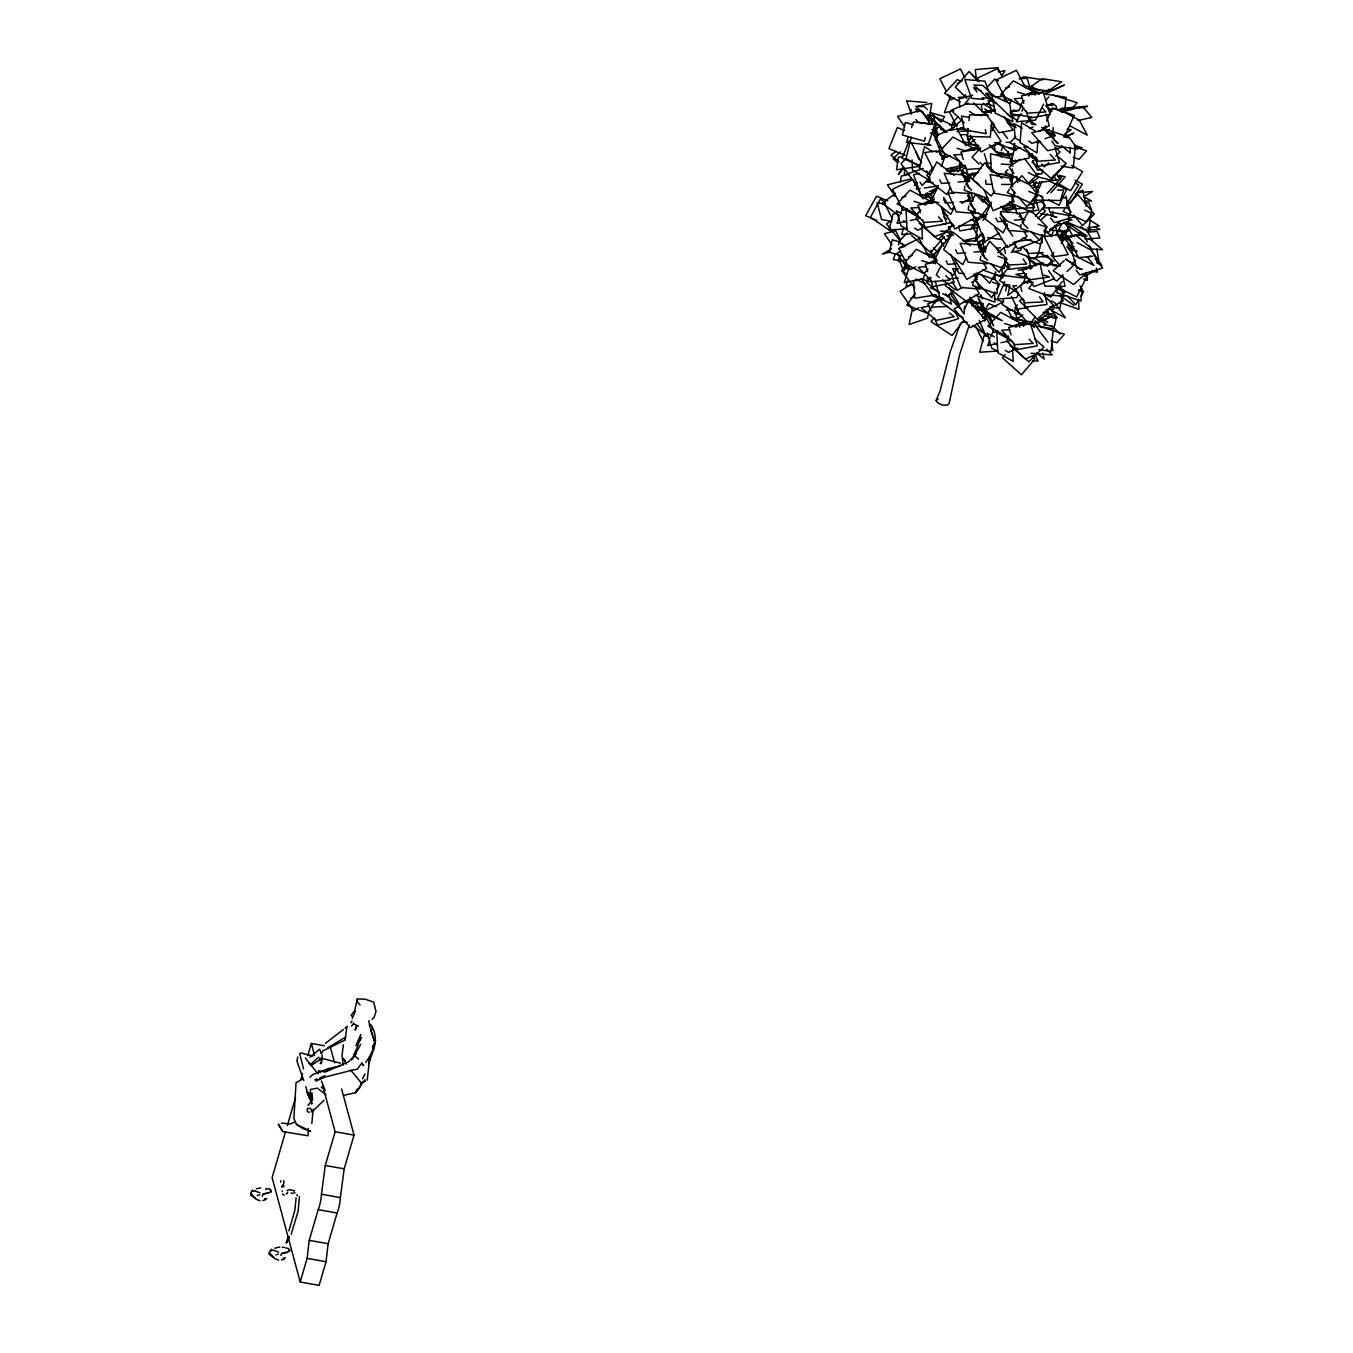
<?xml version="1.0" encoding="UTF-8"?>
<svg xmlns="http://www.w3.org/2000/svg" width="1353" height="1353" viewBox="0 0 1353 1353"><rect width="100%" height="100%" fill="white"/><g stroke="black" fill="none" stroke-linecap="round" stroke-linejoin="round"><path stroke-width="1.5" d="M308.281 1128.317L308.027 1135.759L282.692 1131.565L278.363 1124.225L281.898 1129.992M310.327 1093.562L310.412 1089.469L317.701 1088.116M270.972 1191.232L270.989 1190.302M289.593 1250.561L289.627 1249.631M904.582 169.091L904.379 174.892L923.406 168.381M1034.774 95.014L1034.944 90.837M250.593 1193.82L256.495 1199.451L260.08 1200.804M270.854 1255.195C274.084 1257.326 267.15 1253.182 270.312 1254.248L268.909 1253.402L275.133 1258.764L278.718 1260.133M319.596 1060.498L319.714 1058.486M951.92 289.999L951.548 295.749L964.148 314.031L964.638 306.37M1037.869 140.949L1037.007 152.906L1020.128 142.64L1021.566 122.717L1035.062 130.937M372.092 1019.283L374.121 1017.27L376.016 1011.486L373.732 1002.167L365.056 999.157L357.31 998.988L357.107 1001.558L360.067 1005.042M343.391 1044.82L342.089 1055.052L343.019 1065.234M1020.974 224.463L1020.636 228.386L1044.685 236.589L1045.548 226.763L1038.14 224.243M367.238 1080.151L369.707 1057.826M968.291 128.569L967.53 136.433L990.261 137.059L991.766 121.33M969.052 120.705L969.611 114.819L988.197 115.326M311.816 1123.447L313.203 1109.189M1075.55 145.38L1073.267 168.009L1061.107 166.098M980.57 251.675L981.196 245.502M1052.938 211.44L1052.516 215.55L1040.356 213.622M1064.608 111.741L1066.063 97.348L1043.789 93.814M969.763 178.85L970.202 174.791M341.616 1088.962L354.046 1135.116L344.186 1168.84L340.364 1197.591A13.259 3.01 -80 0 1 337.117 1212.998L328.136 1243.695L326.039 1261.723L319.122 1285.35L300.214 1282.001L307.114 1258.375L309.228 1240.346L318.209 1209.65A13.259 3.01 -80 0 0 321.456 1194.242L325.261 1165.491L335.121 1131.768L322.707 1085.613M964.757 186.308L964.3 190.215L988.316 198.553M968.714 205.994L968.241 209.884L984.883 215.668M973.281 281.61L972.807 285.5L996.84 293.855L998.007 284.113L992.459 282.185M980.671 256.36L980.198 260.25L1004.23 268.587L1005.397 258.863L998.007 256.292M995.673 271.733L994.743 279.513L976.257 273.103M1057.285 288.798L1056.828 292.688L1080.844 301.042L1082.011 291.301L1078.324 290.016M357.344 1045.192L361.488 1037.514L355.873 1045.598L360.794 1034.504L356.989 1048.034L353.59 1055.222M345.184 1039.544L346.672 1028.077M371.601 1026.234C379.415 1038.614 373.191 1051.738 365.75 1062.409M1012.704 195.508L1011.587 203.373L1032.779 212.658L1035.028 196.929M1091.431 211.829L1088.641 231.481L1067.449 222.213M321.574 1057.877L321.337 1063.492L320.086 1063.39M916.488 187.154L917.131 183.01M959.565 170.495L960.799 162.36M965.044 180L965.67 175.941M975.462 240.53L977.627 226.306M979.031 248.089L979.927 242.204M910.468 113.567L911.11 109.576M900.337 182.063L901.301 176.076L909.419 174.368M928.53 123.275L931.727 103.318L917.52 106.312M297.677 1057.014L296.983 1061.276L303.833 1080.607M369.589 1058.232L368.659 1063.695L374.206 1047.966L375.644 1039.983M287.648 1240.177L286.498 1242.578L286.836 1240.041M1062.122 296.273L1059.839 308.535L1049.945 306.573M318.462 1072.422L318.733 1071.018L323.925 1071.677M1062.697 237.079L1063.847 231.329L1059.94 231.042M907.322 280.883L906.087 286.616L913.461 284.079M912.768 307.317L909.081 324.517L927.515 318.175L928.733 312.442M1012.636 157.134L1011.029 164.677L1001.237 164.051M1009.964 285.195L1007.748 295.478L1023.714 283.2L1025.05 277.044M321.337 1063.492L322.2 1055.069M320.187 1050.418L321.202 1053.784M265.763 1189.659L266.051 1188.424M893.978 196.337L894.807 192.752M925.266 137.583L924.42 141.152L902.417 134.996L905.36 122.48L913.36 124.73M911.296 137.143L906.121 158.453L919.668 166.69M1003.672 298.709L1002.269 304.526L1017.507 313.778L1018.454 309.905M1005.55 290.963L1006.97 285.145M1042.994 234.661L1038.766 252.081L1054.004 261.349M1031.73 94.49L1031.578 85.865L1031.984 94.456L1033.844 87.082M903.297 228.437L901.774 234.509L911.888 233.866M1011.165 181.877L1012.737 176.161M1034.47 187.002L1036.043 181.285M285.584 1131.582L272.122 1177.651L300.214 1282.001M287.343 1125.578L295.546 1097.537M300.806 1079.525L302.565 1073.504M307.841 1055.492L311.359 1043.467L324.602 1045.818M288.781 1239.044L289.424 1236.845M357.31 998.988L354.74 1010.437L351.019 1015.46L352.592 1016.61M1036.787 194.9L1035.13 200.109L1060.38 200.498L1063.695 190.08L1057.386 189.978M909.588 265.932L904.244 282.709L923.422 278.498L924.606 274.777M288.899 1230.892L294.886 1210.242L296.121 1197.726M969.289 325.058L959.683 354.368L949.045 403.735L946.982 405.291L942.348 404.987L937.849 402.991L936.107 400.471L939.98 391.389L950.161 351.966L960.495 323.215M1042.842 170.275L1041.624 173.996L1035.755 173.894M1039.578 181.708L1037.717 187.306L1033.81 187.238M356.583 1025.794L355.146 1030.039L356.651 1026.606M908.387 136.788L906.493 142.353L928.073 144.906L935.024 124.561L913.427 121.99L911.533 127.537M895.229 254.127L893.335 259.675L903.161 260.841M898.392 244.876L900.286 239.329M251.489 1191.621L252.504 1189.98M270.11 1250.95L271.276 1249.259M361.471 1082.468L359.543 1087.998L355.467 1092.717L344.508 1095.169M992.442 130.7L994.54 124.882M1014.936 143.469L1012.839 149.287L994.472 142.454M1046.884 94.676L1048.863 89.18M941.316 166.605L945.358 155.544M960.19 162.563L958.854 166.233L945.646 169.074M1015.325 147.46L1009.964 162.191L1028.838 158.149L1030.174 154.462M899.018 217.816L897.005 223.33L906.442 221.317M900.354 214.129L903.043 206.772M950.432 96.198L944.394 112.756L953.831 110.726M900.472 255.971L898.46 261.501L906.02 259.877M917.909 213.774L915.896 219.287L910.231 220.505M1001.22 150.657L1003.233 145.143M1021.38 104.502L1019.35 110.033L1009.913 112.045M1009.456 201.935L1008.103 205.605L1002.438 206.823M1021.955 246.686L1020.602 250.356L1011.165 252.385M989.753 340.026L987.741 345.556L997.178 343.527M991.089 336.356L993.779 328.999M1008.628 336.001L1006.615 341.514L1000.949 342.715M375.035 1041.573L372.616 1047.932L375.204 1043.281L370.536 1029.176L375.204 1043.281L372.346 1046.359M291.149 1234.308L298.184 1210.935L299.385 1196.61M909.03 140.932L902.096 158.2L920.243 165.658M1051.264 236.623L1053.564 230.856L1049.945 229.367M1009.981 103.403L1011.486 99.75M287.107 1240.955L286.362 1242.764L287.529 1241.039M1004.755 281.745L997.499 298.962L1016.813 297.592L1018.437 293.77M352.237 1018.437L355.365 1011.181M1046.613 120.975L1052.499 107.969L1074.197 115.309L1064.963 135.757L1043.264 128.417M357.141 1089.182L355.467 1092.717L364.938 1079.677M1042.064 181.708L1036.212 193.851L1043.248 197.352M991.072 203.813L984.02 218.053L1003.148 232.834L1007.562 223.922M1055.83 235.557L1061.428 224.48L1057.911 222.704M935.092 140.272L937.9 134.759M1020.027 114.684L1016.424 121.787L1035.468 120.129L1043.603 104.181M1021.836 111.149L1023.629 107.597M938.035 186.934L931.676 199.331L950.821 214.248L954.44 207.161M950.499 187.475L946.863 194.578L927.735 179.661L936.8 161.937L954.339 175.602M943.21 242.897L934.145 260.622L953.273 275.538L956.909 268.452M940.792 266.101L936.242 274.947L939.439 277.433M966.397 257.527L962.778 264.613L943.633 249.696L952.698 231.989L970.253 245.654M287.546 1238.824L288.646 1236.71M942.669 298.218L940.792 301.82L960.529 316.382M964.266 309.194L968.951 300.214M362.452 1078.815L364.904 1074.164M280.731 1180.679L280.68 1182.234M984.629 321.101L986.608 317.448M270.803 1191.841L267.962 1193.025M355.974 1052.837L360.659 1044.33M289.424 1251.17L286.599 1252.337M981.838 316.027L988.806 303.596L996.332 306.759M902.163 167.907L898.477 174.469L903.533 168.195M1001.829 75.988L1004.924 70.576L999.004 72.081M974.549 149.811L977.559 144.602M1028.838 210.916L1022.141 222.518L1027.925 228.437M1042.368 235.321L1039.51 240.276L1030.817 231.397M1044.279 232.006L1047.154 227.033L1031.24 210.747M972.841 172.863L965.89 184.363L971.674 190.333M975.801 194.172L969.847 204.032L975.614 210.003M986.202 197.318L983.225 202.257L974.566 193.31M977.39 274.727L974.414 279.665L991.749 297.542L994.726 292.62M994.607 274.997L989.635 283.217L980.976 274.27M996.704 289.322L999.681 284.401L993.914 278.43M1071.847 249.662L1073.842 246.381M1084.227 275.775L1086.205 272.494M1078.73 299.808L1075.753 304.729L1067.094 295.8M1080.709 296.527L1083.685 291.588L1080.81 288.612M939.202 125.474L935.938 130.818L931.997 129.736M941.367 121.922L944.631 116.595L930.83 112.823M1066.756 203.982L1078.662 184.938L1075.043 182.875M350.833 1022.8L352 1020.923M250.694 1193.447L251.218 1192.213M269.315 1252.777L269.839 1251.542M1009.423 189.234L1007.258 192.6L1030.546 202.933L1036.009 194.511L1028.838 191.331M1065.285 208.074L1063.103 211.44L1086.408 221.774L1091.854 213.351L1084.683 210.172M262.144 1196.17L263.463 1194.175L268.74 1193.126M280.781 1255.499L282.084 1253.504L287.36 1252.455M283.2 1259.389L284.265 1258.628L283.149 1257.918M906.29 263.953L903.905 267.353L907.66 268.807M915.237 293.347L906.882 305.237L927.532 313.253L931.118 308.163M934.686 303.072L938.272 297.964L930.763 295.055M977.847 311.478L983.343 303.664L971.116 301.381M351.763 1059.923L356.143 1053.75L354.114 1055.441L358.63 1059.128M355.23 1054.613L348.634 1061.817L324.821 1072.236M991.478 202.172L982.887 213.892L986.151 216.463M1015.815 246.026L1012.416 250.66L1034.538 259.116L1039.07 252.926M1033.286 282.303L1028.754 288.493L1050.892 296.95L1062.206 281.475M351.611 1026.031L353.843 1022.986M361.792 1063.204L357.243 1069.158L354.943 1069.783M907.981 265.391L903.043 271.987L906.747 273.982M926.517 282.354L930.204 277.416M265.103 1199.401L264.528 1198.589L265.425 1199.587L262.786 1200.618M968.071 141.997L971.775 137.127M994.81 191.145L991.106 196.033L972.266 179.239L984.595 162.952L1001.88 178.342M930.357 124.358L932.843 121.11M969.813 97.534L964.841 103.995L987.267 104.587L990.988 99.75M933.113 167.231L926.737 175.518L929.985 178.106M938.339 185.243L930.678 195.204L933.942 197.792M942.077 244.876L933.147 256.495L936.394 259.083M942.635 245.569L951.565 233.968M933.671 318.31L931.084 321.625L952.072 335.493L963.691 320.56M914.34 185.344L916.81 182.283M929.596 202.815L932.065 199.754M947.472 282.946L945.273 285.669L965.771 300.941M307.977 1105.418L312.594 1099.701L311.951 1092.835M941.705 159.316L945.375 154.783M1053.801 252.47L1051.349 255.48L1060.498 266.135M1061.141 243.388L1064.811 238.855L1076.565 252.537M1017.304 304.899L1014.851 307.926L1029.21 324.652L1035.333 317.092M1071.847 264.647L1075.517 260.114M265.425 1199.587L266.761 1198.487M284.062 1258.899L285.398 1257.816M283.589 1180.594L284.045 1182.708L282.067 1187.139L284.012 1186.496L283.234 1184.754M1046.123 100.088L1048.829 96.909M944.276 236.623L930.678 252.622L911.719 235.557M1005.161 354.571L1002.455 357.767L1021.414 374.832L1034.994 358.849L1032.085 356.228M928.057 268.926L924.031 273.627L904.311 263.361L916.421 249.256L936.124 259.522L933.435 262.651M1070.933 109.864L1077.089 102.727L1053.327 95.116M1070.561 225.731L1065.048 232.124L1059.517 229.739M1009.659 266.575L1001.964 275.268L1022.817 277.94L1026.656 273.594M1030.512 269.23L1033.066 266.338L1028.906 265.797M1035.823 176.364L1038.428 173.455M1065.386 164.17L1051.044 180.186L1037.717 176.837M1047.154 193.496L1061.496 177.48L1057.691 176.533M1050.841 192.819L1065.183 176.803L1059.467 175.366M1035.451 216.159L1045.294 205.521L1041.066 201.191M969.441 150.623L972.283 147.562L952.901 137.059L940.047 150.859L959.446 161.362M1015.731 136.636L1010.031 142.775L1029.43 153.278M957.975 116.865L952.258 122.988L957.552 125.863M987.724 86.626L994.844 78.964L998.379 80.876M991.005 126.083L993.846 123.022M920.767 209.833L916.488 214.417L897.107 203.897L909.943 190.13L929.325 200.65L925.046 205.233M1024.238 100.562L1019.959 105.145L1000.577 94.642L1013.414 80.859L1032.796 91.378L1028.517 95.962M907.119 232.885L898.561 242.069L905.614 245.891M1015.782 327.46L1020.061 322.86L1000.679 312.357L987.825 326.124L1007.224 336.643M929.342 177.835L922.272 185.31L919.922 182.249M347.061 1026.2L345.167 1028.212L347.264 1026.927M980.671 148.086L972.046 157.185L979.031 164.102M905.225 159.231L901.047 163.578L914.949 183.281M930.813 277.737L926.45 282.27L939.388 293.026M947.303 296.882L951.666 292.349M1004.873 274.777L999.36 280.409L1017.862 292.992M1027.485 283.132L1030.242 280.308M309.905 1057.183L319.782 1049.133M1014.175 109.796L1010.234 113.737L1031.95 117.119M965.146 167.163L962.135 170.14L979.572 185.124M1043.146 128.823L1046.157 125.846M1035.113 159.079L1032.119 162.056L1051.129 178.393L1066.164 163.544L1056.659 155.375M974.549 241.392L982.058 233.968M1011.384 209.529L1014.378 206.569M1037.903 218.476L1045.429 211.068L1042.25 208.345M1047.391 266.186L1051.907 261.738M324.027 1100.192L311.833 1112.048L310.75 1108.462L307.334 1108.361L307.317 1111.726L309.431 1112.149M1066.113 206.062L1077.901 194.561L1094.323 214.062L1082.552 225.562L1073.707 215.059M1048.693 162.783L1044.465 166.825L1041.709 164.034M1055.763 156.035L1059.991 151.993L1055.847 147.798M900.421 151.824L893.115 158.69L897.648 162.631M1041.59 219.372L1047.459 213.926M1046.934 265.864L1051.349 261.789M1062.595 275.572L1056.71 281.001L1053.243 278.853M1067.01 271.496L1074.367 264.698L1065.657 259.302M319.68 1059.906L310.75 1065.674L310.378 1064.49L318.834 1057.183M1060.82 220.877L1048.186 232.412L1044.77 230.095M1064.371 260.436L1053.141 270.685L1073.622 284.536L1086.256 273.002M321.591 1053.091L322.555 1052.228M953.73 290.946L947.946 296.222L942.652 293.686M961.746 120.011L950.077 130.463L963.421 127.791M1007.917 169.751L1005.161 172.203L1027.417 183.737L1035.705 176.397L1028.297 172.541M1022.564 298.337L1019.621 300.924L1037.227 319.19L1053.361 304.966L1043.89 295.14M309.854 1077.157L312.983 1074.468L319.663 1072.066M287.039 1190.505L289.88 1189.608L294.548 1190.843M930.34 179.442L927.076 182.046L932.944 182.621M934.28 199.111L931.016 201.732L938.864 202.476M933.485 263.006L936.75 260.402M325.363 1043.4L343.391 1029.481M931.321 256.038L939.185 249.95M997.787 252.74L1007.376 245.367M1059.264 237.705L1069.885 229.57M982.244 214.755L977.526 218.323L970.236 229.689L978.118 223.735M982.853 220.167L985.999 217.782M936.107 400.471L938.17 398.915M896.041 151.299L890.967 155.054L898.984 161.633M895.128 193.665L882.088 203.221L899.694 215.99M982.599 318.276L985.863 315.875M1058.097 236.86L1064.016 232.53L1050.334 229.35M973.179 175.552L978.151 171.932M1020.145 159.248L1009.101 167.214L1013.82 173.488M1029.193 184.228L1038.647 177.412L1024.475 158.555M968.342 144.213L975.006 139.511M1066.063 133.304L1071.052 129.77L1067.179 129.161M1020.263 79.134L1023.595 76.783L1043.011 79.844M925.367 197.335L928.699 194.984M1022.75 314.86L1016.086 319.545L1035.519 322.606L1048.829 313.236L1043.011 312.323M908.337 265.949L901.504 270.532L914.729 288.037M345.742 1037.041L327.629 1047.865M900.54 251.201L897.056 253.434L906.138 266.473M910.501 284.62L900.049 291.335L913.647 310.902L918.873 307.537M1045.784 131.512L1049.268 129.364M987.301 214.163L976.646 220.691L984.747 241.781L998.954 233.088M891.542 248.698L882.511 254.076L890.257 251.946M891.526 220.86L886.486 223.786L900.049 240.851M1009.727 180.034L1013.228 178.021M1083.804 196.54L1092.547 191.517L1078.138 192.684M283.251 1259.542L281.407 1259.931M957.095 83.734L962.135 80.842M977.526 242.762L984.392 238.855M979.961 245.045L985.102 242.119M980.756 250.102L985.897 247.176M345.472 1039.78L322.318 1051.196M1025.811 123.157L1031.189 120.163M1038.478 131.765L1049.235 125.761L1046.072 114.109M954.525 207.297L950.922 209.309L943.616 197.403M961.746 203.288L970.777 198.282L967.649 193.191M962.744 287.259L957.332 290.269L952.123 281.762M971.775 282.253L977.187 279.242L974.059 274.152M1047.053 309.786L1063.306 300.772L1060.177 295.664M1017.71 116.189L1021.244 114.244M959.632 305.964L954.051 308.958L970.405 327.663L985.255 319.68L970.287 302.548M1084.768 276.283L1093.985 271.378M307.858 1092.159L311.9 1103.591M324.94 1075.635L319.646 1078.104M1041.438 93.019L1047.002 90.144M915.744 266.879L910.18 269.636L898.696 248.648L919.059 238.534L929.596 257.78M925.063 226.644L917.791 230.23L914.611 228.099M1017.625 347.975L1008.526 352.44L1005.347 350.309M1075.77 193.597L1082.772 190.181L1086.273 206.316M1052.16 313.71L1049.049 315.215L1048.017 311.19M954.102 127.351L935.397 136.281L946.322 157.354L950.06 155.561M1020.027 147.477L1016.289 149.253L1013.566 143.993M929.156 191.771L934.771 189.099M954.474 98.059L950.736 99.834L948.013 94.558M1010.556 99.361L1006.818 101.137L995.909 80.064L1016.492 70.271L1025.574 87.844M907.085 208.633L903.347 210.408L892.439 189.335L913.021 179.543L923.017 198.874M985.052 310.666L1003.757 301.77M997.821 330.859L994.066 332.635L983.174 311.545M910.569 298.269L914.307 296.527M940.876 297.643L931.557 302.023L923.93 300.654M1045.751 93.12L1064.321 85.07L1045.192 93.831M990.447 147.359L1000.002 142.961M1066.147 136.619L1073.808 133.101L1066.604 136.027M1032.457 325.329L1051.585 316.568L1042.571 320.221M325.684 1076.937L354.334 1069.614M1050.892 228.775L1069.902 220.37L1068.261 216.598M294.21 1122.28L290.489 1123.92L281.542 1123.125M968.207 103.132L951.074 110.286L964.148 122.802M981.28 115.648L985.085 114.058L973.467 102.929M314.843 1079.931L317.211 1078.95M920.277 218.036L916.657 219.541L934.568 236.775L945.426 232.276M1011.012 340.263L1007.393 341.751L1025.303 358.985L1036.161 354.503M936.191 152.263L940.047 150.707L932.944 132.306M303.241 1078.629L296.053 1082.721L293.889 1118.424L296.476 1124.377L303.072 1128.69L310.632 1131.294L296.476 1124.377M316.653 1073.25L328.153 1068.65L340.263 1065.978M361.234 1082.874L365.598 1081.132M1038.005 240.817L1017.71 248.783L1013.008 242.339M1008.712 284.62L1004.839 286.092L1003.317 282.32M315.875 1081.081L324.686 1077.259M259.776 1194.784L257.222 1195.528M278.397 1254.113L275.843 1254.857M252.808 1191.452L253.772 1191.114M271.446 1250.781L272.393 1250.426M1029.43 128.332L1033.134 127.013M1039.375 140.746L1031.95 143.384L1028.906 140.932M1044.939 138.75L1052.363 136.095L1041.742 127.486M908.506 256.749L912.328 255.396M936.783 260.148L929.139 262.854L921.647 260.639M324.889 1071.17L330.183 1069.327M931.676 191.737L935.481 190.418M1060.684 240.225L1075.99 235.134L1060.515 239.532M1024.17 282.219L1029.464 280.443M942.923 298.979L927.752 303.799L931.05 310.97M260.808 1187.934L259.032 1188.154M1005.364 88.233L1009.372 86.981M901.893 197.504L905.901 196.253M932.014 200.667L922.019 203.796L913.968 201.276M1060.143 239.87L1075.973 235.118M1075.381 216.497L1054.427 222.687L1050.588 218.002M1086.763 257.256L1090.569 256.123M980.333 248.242L985.796 246.703M972.621 95.2L959.04 98.955L959.801 107.327M900.252 247.379L904.125 246.314M267.048 1192.991L264.393 1193.549M285.669 1252.32L283.031 1252.861M1046.14 105.771L1053.226 103.877L1055.983 105.855L1056.744 108.815M1011.858 161.244L1015.562 160.246M911.026 178.917L887.382 184.854L894.993 195.948M894.215 231.211L884.355 233.68L891.965 244.792M256.241 1188.847L258.186 1188.374M274.879 1248.176L276.824 1247.686M919.245 173.37L913.461 174.774L921.393 195.745L932.944 192.938M1061.056 147.612L1047.696 150.741L1031.713 132.729L1045.074 129.6L1057.065 143.114M1030.614 185.953L1034.47 185.057L1038.664 192.177M1002.742 208.954L1014.446 206.231M1028.466 204.675L1043.907 201.073L1040.761 195.728M1032.001 267.454L1018.183 270.296M1061.327 111.792L1082.958 106.836L1091.736 117.407L1077.969 120.569M1045.818 105.534L1053.209 103.86L1046.072 105.348M946.931 170.799L962.609 167.248L960.715 163.865M954.322 225.579L948.436 226.898L953.172 235.388M946.796 236.065L952.664 234.729M962.846 240.834L978.523 237.299L973.788 228.826M277.653 1247.483L279.936 1247.06M983.8 111.758L995.131 109.339M967.277 139.19L971.048 138.378M941.299 224.649L950.736 222.636M1051.044 109.373L1054.917 108.578L1062.105 111.91M1006.92 204.269L1010.759 203.491M936.851 261.873L925.198 264.224L927.735 271.716M929.021 306.015L921.105 307.605L936.276 320.323L954.085 316.754L949.518 312.932M1087.711 228.031L1099.211 225.9L1089.064 219.626M980.587 148.407L960.934 152.026L963.268 159.536M1036.804 142.843L1040.745 142.116M977.779 172.727L967.953 174.537L965.027 165.151M979.487 227.304L959.835 230.923L958.651 227.186M995.334 110.828L985.238 112.671L998.886 132.763L1013.042 130.176L1003.926 116.781M1011.858 116.07L1021.684 114.278M931.135 133.304L937.189 132.188M935.667 201.851L917.977 205.081L920.311 212.59M1047.391 255.429L1029.701 258.66L1026.775 249.29M1041.895 169.599L1037.836 170.241L1032.559 161.007M919.279 279.953L913.461 280.866L914.848 298.218L936.141 294.853M927.008 278.735L930.881 278.109M902.434 156.745L898.392 157.354L896.498 169.785L918.805 166.453M916.184 189.217L920.243 188.608M924.285 188.016L936.462 186.19M936.75 150.843L924.742 152.585L932.927 168.956M1027.688 307.672L1017.693 309.11L1011.317 296.375M1014.632 241.781L1031.071 239.447M1024.204 273.221L1015.968 274.388L1030.969 279.614L1049.471 276.993L1043.856 275.031M1027.992 154.208L1032.035 153.667M1009.676 244.792L1015.613 244.064M1022.056 283.115L1031.967 281.898M932.488 261.4L936.614 260.909M1029.498 93.323L1041.489 92.731M1031.172 93.814L1039.425 92.951M969.002 149.49L979.318 148.407M970.693 149.963L978.946 149.084M928.09 202.375L934.28 201.715M927.701 203.085L933.891 202.443M1016.763 324.805L1027.079 323.722M1022.564 324.872L1026.673 324.432M961.104 173.404L967.107 172.812M1066.57 203.102L1070.341 202.73M1092.564 256.309L1078.527 257.679L1067.686 236.2L1083.719 234.644L1087.338 241.815M1046.038 309.719L1054.055 308.941M926.162 266.541L918.213 267.285L932.116 281.695L950.009 280.02L945.832 275.708M1002.505 209.867L1016.966 208.548M1006.006 220.996L997.753 221.74L995.893 218.104M1014.26 220.235L1022.53 219.49L1019.756 214.011M948.656 171.493L961.087 170.444L966.346 181.353L958.059 182.046M949.772 182.74L941.485 183.45L939.726 179.814M953.73 202.426L945.443 203.119L943.684 199.483M959.937 201.901L970.304 201.022L967.666 195.576M964.571 241.527L977.001 240.479L982.261 251.387L973.957 252.081M965.67 252.791L957.383 253.485L955.641 249.848M956.182 263.7L947.895 264.41L946.153 260.774M1042.486 256.969L1048.693 256.444M950.009 278.735L958.296 278.041M957.045 131.596L968.748 130.767M1027.874 146.581L1023.798 146.868L1036.99 161.345L1055.34 160.026L1050.063 154.242M961.966 154.377L953.814 154.969L967.006 169.429L981.28 168.415M1084.869 203.17L1088.776 202.899L1091.448 209.461M958.888 225.816L977.238 224.513M1087.423 232.124L1097.182 231.431L1099.854 238.01L1090.095 238.703M958.245 97.433L966.397 96.858M995.774 96.841L1003.926 96.283M1022.479 98.177L1014.327 98.752L1027.519 113.195L1045.869 111.927L1041.911 107.597M1011.012 111.166L1019.147 110.591M1036.669 157.98L1032.593 158.25L1028.635 153.921M919.008 207.449L910.857 208.007L924.065 222.467L942.398 221.199L938.441 216.852M1043.045 252.554L1028.77 253.535L1022.175 246.314M1009.744 329.658L1001.592 330.233L1014.784 344.694L1033.134 343.408L1029.159 339.079M996.975 154.665L1013.566 153.582L1009.389 153.836L1000.155 143.706M897.157 213.588L893.098 213.842L889.039 229.993L907.237 228.86M987.876 335.798L983.834 336.051L979.775 352.22L997.973 351.087M1000.459 247.887L996.417 248.089L1001.271 254.838M1016.813 285.72L1012.771 285.923L1024.881 302.801L1043.095 301.888L1039.459 296.831M949.4 125.102L957.366 124.747M957.535 129.398L965.484 129.025M1083.567 201.309L1091.533 200.937L1083.398 196.659M1087.981 230.027L1099.938 229.486L1095.051 226.915M940.352 300.332L936.225 300.518L931.253 307.165L947.776 306.421M960.63 134.759L966.685 134.522L969.644 144.196M1019.113 78.66L1027.181 78.356L1030.14 88.03M1006.378 310.141L1012.433 309.922M1006.142 142.353L1010.353 142.285M262.6 1194.192L263.463 1194.175M281.221 1253.504L282.084 1253.504M996.89 174.216L1006.717 174.283M991.969 184.329L986.066 184.296L985.677 180.22M1001.778 184.397L1011.604 184.482L1010.64 174.3M926.906 202.409L932.978 202.476M1056.456 264.765L1040.288 264.579L1044.82 286.126L1065.031 286.346L1062.562 274.591M1056.118 288.003L1061.97 288.071M1035.535 186.528L1039.442 186.596M982.041 97.856L990.193 98.076M1035.891 124.459L1031.832 124.324L1029.109 119.182M986.489 114.954L974.414 114.582L969.509 111.453M962.152 322.115L966.211 322.234M963.302 322.234L967.277 322.369M1032.559 360.845L1038.089 361.031L1034.588 353.708M993.542 100.173L990.092 100.037L973.957 84.985L982.566 85.324L994.303 96.266M935.397 121.55L931.946 121.415L915.812 106.363L924.42 106.701L927.363 109.441M1086.087 235.777L1075.821 235.168L1092.277 249.104L1102.543 249.713L1089.08 238.314M997.381 154.242L1013.042 155.257M985.576 163.036L991.445 163.425M1017.541 212.861L1000.341 211.592L1008.78 230.484L1027.891 231.87M940.436 231.075L950.888 231.853M1031.155 353.302L1052.076 354.858L1046.664 349.209M983.783 99.327L971.708 98.38L964.774 79.539L984.916 81.112L989.077 92.41M926.754 102.49L906.611 100.917L911.482 114.109M1046.613 104.993L1052.82 105.483M971.572 193.75L952.326 192.194L944.191 173.319L963.421 174.875L969.137 188.084M953.916 193.462L948.132 192.989L956.283 211.88L975.53 213.419L969.83 200.21M1059.095 266.186L1053.327 265.712L1050.063 258.169M987.47 263.784L968.241 262.245L960.089 243.354L979.335 244.91L985.035 258.135M958.482 269.078L952.698 268.621L960.85 287.496L980.096 289.052L976.832 281.492M964.52 273.627L958.736 273.171L950.601 254.279M974.143 274.405L977.982 274.71M1044.854 294.683L1064.101 296.239L1060.025 286.802M926.737 201.597L932.555 202.087M980.435 240.868L983.631 241.138M1034.301 263.26L1042.064 263.92M1003.334 208.988L1007.308 209.36M979.707 234.915L983.546 235.287M947.641 170.867L953.527 171.425M965.518 241.088L969.425 241.477M963.37 301.905L979.335 303.546L969.797 299.639M269.923 1189.135L267.184 1188.678M288.544 1248.447L285.804 1248.007M291.013 1192.906L293.094 1193.65M254.347 1190.741L255.599 1190.894M272.985 1250.071L274.236 1250.206M282.303 1247.246L284.587 1247.517M987.707 237.705L1002.285 239.582M933.35 127.3L937.325 127.825M1047.087 133.389L1054.9 134.454M1037.582 319.173L1043.501 320.018L1044.567 325.633M1049.285 134.877L1055.374 135.774M1063.509 136.974L1069.614 137.871L1077.665 149.151L1055.289 145.853L1051.839 141.016M939.946 125.508L918.264 122.244L915.812 119.538M970.287 144.534L978.05 145.752M995.436 151.874L1003.554 153.16M1031.307 92.867L1039.408 94.152M1059.213 236.386L1067.314 237.671M1031.054 325.295L1053.327 328.83L1051.027 351.442L1038.867 349.514M1084.497 238.382L1092.04 239.633L1085.952 229.063M969.458 117.44L961.476 116.07L964.249 129.871L986.168 133.659L985.373 129.719M335.121 1131.768L354.046 1135.116M325.261 1165.491L344.186 1168.84M321.456 1194.242L340.364 1197.591M318.209 1209.65L337.117 1212.998M309.228 1240.346L328.136 1243.695M307.114 1258.375L326.039 1261.723M1051.196 215.99L1056.896 217.106M1068.278 219.338L1072.066 220.082M1077.208 250.965L1071.508 249.865L1076.633 268.114L1082.315 269.23M1091.803 271.09L1097.503 272.207L1096.353 268.148M885.217 204.252L877.116 202.646L881.581 219.474L891.695 221.486M256.275 1191.486L260.047 1192.822M274.896 1250.798L278.667 1252.134M925.029 143.908L930.881 145.278M938.711 147.088L942.618 148.001M1011.943 158.927L990.514 153.718L991.208 171.797L1012.619 177.023L1012.315 168.973M312.949 1056.033L300.721 1052.905L299.723 1053.886L303.596 1068.955M321.101 1058.114L340.567 1063.255M1014.496 149.033L1008.712 147.545L1016.069 150.589M1028.906 155.916L1036.618 157.912M900.219 242.052L892.202 239.819L889.276 252.318L901.284 255.683M1044.042 315.215L1056.05 318.564L1054.241 327.189L1044.245 324.382M1014.53 313.084L1020.534 314.792M925.638 253.112L935.024 255.903M1046.376 131.478L1051.991 133.22M1023.375 85.121L1039.476 90.161L1025.489 94.524L1017.439 92.021M962.879 141.287L978.963 146.327L964.977 150.741L956.926 148.221M919.905 194.392L931.98 198.164M1010.64 316.602L1026.741 321.642L1012.754 326.022L1004.704 323.502M255.446 1198.521L250.677 1194.648L252.165 1194.564M1074.705 146.97L1086.594 150.758L1079.204 159.299L1073.267 157.405M996.806 152.534L1008.678 156.322M1063.746 109.39L1067.72 110.658M1074.248 145.245L1082.163 147.781M1061.885 197.048L1065.843 198.316M1058.536 236.724L1070.426 240.53M978.354 246.449L986.269 248.986M1040.592 326.597L1064.354 334.208L1056.947 342.783L1051.01 340.871M1007.681 204.455L1013.262 206.282M270.803 1253.893L269.213 1253.132M1021.498 218.577L1025.202 219.829M1022.902 237.993L1040.491 244.081M965.467 180.473L969.154 181.759M981.365 250.508L985.069 251.793M973.974 275.758L977.678 277.044M965.957 179.594L969.898 180.981M970.659 219.558L976.562 221.638M1083.449 278.955L1087.389 280.342L1087.169 274.253M981.872 249.628L985.813 251.015M982.616 269.923L1002.302 276.858L1001.93 266.71M1059.247 302.362L1078.916 309.296L1078.544 299.148M975.225 295.174L994.912 302.108L994.54 291.96M986.641 103.555L994.303 106.278M1001.22 207.094L1010.353 210.408M1007.664 123.174L1015.021 125.897M929.223 281.813L921.376 278.718L932.149 294.261L943.92 298.895M1040.153 320.982L1046.038 323.333M932.894 129.195L936.293 130.581M1063.83 222.129L1070.646 224.919L1087.085 236.065L1078.561 232.564M904.599 130.531L897.36 127.537L888.904 148.644L905.208 155.358M926.873 143.807L930.509 145.295M995.318 274.355L1002.556 277.331M994.1 298.438L1003.165 302.159M981.365 90.905L973.619 87.674L976.984 92.021M987.166 93.323L994.912 96.57M990.024 100.41L993.897 102.033M923.22 112.282L915.474 109.052L917.723 111.944M929.021 114.701L936.766 117.931M887.856 200.92L876.575 196.202L865.616 215.702L876.896 220.438M353.353 1023.933L358.359 1026.081M1019.993 226.56L1007.461 221.182L1000.222 214.231M269.856 1189.524L271.209 1191.773M288.477 1248.853L289.846 1251.102M284.215 1195.105L282.388 1194.023M930.306 287.749L939.117 291.994M940.724 129.228L946.407 132.019M939.878 154.157L945.561 156.948M1066.401 238.821L1058.198 234.779L1055.019 225.461M1055.526 287.665L1060.955 290.337M1049.015 180.862L1066.604 189.64L1059.095 205.25L1048.524 199.99M901.774 213.588L896.396 210.882L901.081 226.036L906.442 228.725M994.286 336.711L987.115 333.109L991.8 348.245L997.178 350.951M1083.347 274.828L1086.848 276.604L1076.616 296.933L1057.319 287.157M962.321 175.078L969.238 178.63M1073.775 250.305L1066.857 246.753L1073.132 254.719L1093.867 265.374L1087.592 257.408M1045.26 311.596L1057.37 317.803L1051.095 309.837M1062.629 111.284L1079.373 120.231L1087.22 135.114L1070.46 126.167M1077.089 242.576L1091.262 250.204L1101.866 265.391L1096.556 262.533M1051.213 300.738L1054.765 302.632L1065.352 317.837L1051.196 310.209M960.85 81.468L957.332 79.556L944.495 93.323L960.359 101.932M996.535 142.911L1001.829 145.786M961.07 127.774L968.122 131.596M942.517 212.979L947.81 215.854M916.015 279.006L925.283 284.012M1007.308 122.835L1014.632 126.878M1028.923 259.286L1034.419 262.381M1022.293 128.214L1013.887 123.495L1015.224 138.124L1020.263 140.966M919.685 217.918L906.036 210.172L907.102 230.467L922.458 239.193L921.816 227M1012.129 341.108L996.772 332.381L997.837 352.693L1013.194 361.403L1012.551 349.226M1071.711 165.438L1082.569 171.628L1070.646 190.672L1057.978 183.45M1075.111 180.135L1082.349 184.262L1070.426 203.288L1066.807 201.225M1061.412 233.443L1066.773 236.504L1072.844 243.388M932.961 151.84L924.488 146.699L919.33 168.009L929.494 174.182M1043.941 230.771L1052.397 235.929M930.069 180.778L912.463 170.055L912.108 159.891M1080.506 226.644L1083.888 228.742M984.696 108.984L991.259 113.128M931.236 132.932L937.73 137.194M956.25 313.118L963.235 317.735M903.466 220.64L906.645 222.771M994.184 342.85L997.381 344.981M252.233 1195.866L253.282 1196.678L250.677 1194.648M1050.588 213.943L1055.695 217.41M1065.775 259.15L1081.132 269.535M885.505 202.629L880.329 199.128L870.419 217.326L891.153 231.363M1063.543 222.771L1082.958 236.098M1067.416 244.639L1072.32 248.039M983.208 103.285L991.495 109.069L988.045 100.596M1062.173 297.102L1074.113 305.457M931.101 133.017L937.46 137.549M1095.473 257.713L1098.687 260.013L1096.759 248.664M1047.307 107.056L1050.52 109.373M972.807 325.447L990.413 338.216M318.648 1089.114L325.955 1094.712M1041.066 317.346L1047.763 322.234M1010.962 116.054L1017.304 120.705M308.619 1063.154L310.378 1064.49M1000.814 206.4L1008.78 212.556M362.57 1064.642L363.754 1065.572L361.809 1063.001M1035.113 258.152L1044.668 265.611M942.635 279.919L955.387 289.863M945.747 230.72L951.937 235.608M1036.466 352.947L1044.212 359.052L1042.757 353.032M269.298 1253.96L274.067 1257.85M1064.828 133.727L1069.327 137.465M1058.317 143.147L1053.801 139.41L1053.057 127.672M1061.31 145.634L1070.341 153.109L1069.952 147.24M1047.171 107.293L1051.924 111.386M1028.957 119.385L1035.299 124.848M1006.7 119.605L1016.002 127.605M1019.299 216.345L1024.052 220.438M1027.045 257.002L1036.55 265.188M980.367 234.458L983.225 236.91M943.701 216.565L946.863 219.287M950.043 222.027L953.205 224.75L938.17 239.566L919.161 223.211M1034.436 338.791L1043.941 346.96L1028.906 361.792L1009.896 345.421M321.236 1087.068L325.227 1090.535L321.422 1080.996M1007.664 114.345L1010.691 117.001L985.965 93.306L995.707 103.606M938.948 126.455L944.986 131.748M982.447 199.855L988.485 205.149L978.743 194.849M933.198 247.937L937.578 251.861M930.289 112.181L940.555 121.753M963.319 176.211L967.716 180.321M986.455 165.895L990.92 170.14M978.963 81.045L969.036 71.574L955.319 87.15L966.668 97.974M941.333 235.523L947.303 241.274M971.353 299.419L987.216 314.708L977.373 308.247L968.731 299.926M989.229 144.771L1001.795 157.202M945.662 293.889L961.34 309.482M1032.051 154.242L1037.565 159.84M1051.924 325.667L1060.109 334.09M1035.028 320.678L1041.827 327.697M985.001 198.35L990.785 204.303M1058.418 286.853L1064.202 292.806M978.507 212.979L982.853 217.461M987.572 260.368L981.804 254.398L989.736 241.257L1007.072 259.15L999.123 272.291L990.464 263.345M1028.889 258.711L1035.671 265.729M1004.636 264.495L1008.695 268.706M972.215 75.041L977.83 80.892M946.965 132.476L927.82 114.684L936.158 123.512M318.733 1071.018L320.171 1072.574M991.631 147.223L994.337 150.2M967.344 128.552L969.983 131.444M1030.648 203.187L1034.622 207.516L1016.272 208.785L1009.676 201.563M980.079 162.326L982.718 165.235M973.281 220.167L975.919 223.059M926.534 170.968L929.156 174.013M361.369 1083.043L350.833 1070.24M1067.382 207.567L1071.17 212.066M1015.308 193.225L1010.268 187.221L1022.039 175.721L1038.461 195.221L1026.69 206.721L1017.845 196.219M1095.034 258.694L1102.712 268.046L1079.863 274.828L1076.024 270.143M1002.59 132.205L1007.579 138.361M305.355 1058.046L317.887 1073.707M1021.312 322.589L1023.781 325.684M951.176 167.451L953.696 170.647M976.866 240.073L979.217 243.185M1048.101 342.326L1034.369 324.094L1031.73 324.162L1034.233 327.477M1016.188 176.634L1019.722 181.353M345.353 1061.31L343.07 1058.283L346.469 1064.067M976.578 323.282L985.711 335.578L979.318 320.424M1044.956 265.746L1042.605 262.516L1022.31 270.482L1034.064 286.616L1054.359 278.65L1048.474 270.583M1023.105 258.998L1026.741 264.072L1008.543 264.968L1004.907 259.911M933.942 128.129L938.373 134.353M929.849 123.123L921.139 110.422L897.496 116.358L904.024 125.88M1032.88 91.125L1035.197 94.541M938.475 150.792L940.741 154.141M972.147 214.214L976.697 220.911M999.985 217.376L1012.737 236.166M1088.336 227.676L1090.501 230.923M991.275 126.235L1001.034 141.219L981.077 151.908L970.236 135.249M975.868 217.123L977.847 220.218M1079.931 285.618L1082.096 289.035M1023.9 231.312L1027.079 236.403L1007.325 247.548L994.59 227.203M970.558 211.169L974.735 217.951L954.88 228.978L942.365 208.582M983.546 263.226L986.675 268.334L966.82 279.344L954.305 258.947M975.124 286.785L979.301 293.584L959.446 304.594L949.011 287.597M980.418 295.343L982.481 298.759L981.026 294.903M1066.046 224.158L1073.149 236.487M933.384 130.514L935.43 134.048M1056.389 173.133L1059.906 179.306L1033.946 183.551L1032.187 180.473M1053.581 175.366L1056.236 179.983M939.895 239.515L943.684 246.297M1021.853 105.433L1023.663 108.866M1002.472 77.172L997.922 68.377L977.356 78.17L979.166 81.687M964.96 77.747L960.41 68.969L939.828 78.745L946.187 91.04M1010.691 176.397L1012.501 179.915M949.417 111.927L956.689 125.981M956.875 128.214L965.974 145.786M1006.48 307.03L1012.839 319.325M927.279 192.667L932.741 203.204M894.807 229.249L900.252 239.802M902.079 243.303L903.889 246.821M1063.306 289.542L1064.963 292.806M1089.148 245.383L1094.577 256.123M956.385 168.229L958.195 171.814M940.47 153.312L942.263 156.88M938.745 150.555L943.295 159.654M911.533 143.012L921.545 163.036M976.088 326.952L983.107 341.294M884.473 202.95L892.371 219.068M308.45 1095.084L306.81 1091.719L310.936 1101.359M955.218 311.494L958.516 318.648L937.663 325.278L934.365 318.124M967.209 178.241L968.63 181.353M1019.452 212.996L1023.663 222.433M1011.587 195.864L1014.04 201.529L993.136 210.78L984.138 190.012M969.847 297.085L971.437 300.873M1000.256 274.76L1001.778 278.549M982.379 233.156L984.68 238.821M915.998 151.891L918.839 159.248M898.595 258.186L902.857 269.23M965.501 176.803L966.888 180.575M370.671 1024.238L372.701 1029.768M1043.992 127.283L1045.412 131.19M368.811 1020.619L369.843 1027.333M930.796 250.22L932.792 256.038M934.128 259.928L935.464 263.801M1064.862 230.314L1067.416 237.773M1034.064 183.095L1036.652 190.688M951.007 273.018L954.186 282.388L932.826 286.718L929.646 277.348M305.677 1086.459L309.363 1098.179L309.279 1097.3M1054.866 147.46L1059.551 162.461L1037.92 166.453L1034.994 157.066M1023.781 103.318L1021.447 95.809L1043.078 91.869L1050.063 114.379L1028.449 118.32L1026.115 110.828M1002.894 93.915L1005.228 101.424M1034.741 196.828L1038.816 209.969L1017.202 213.909L1014.868 206.4M1007.985 151.451L1009.727 157.083M984.308 153.667L988.992 168.685M965.382 94.507L966.532 98.245M1011.046 334.8L1008.712 327.308L1030.343 323.35L1037.328 345.861L1015.714 349.818L1013.38 342.309M941.35 206.755L946.593 223.634L924.978 227.592L922.645 220.082M1010.251 176.025L1011.976 181.691M1014.446 309.854L1017.405 319.528M1018.589 323.401L1019.773 327.274M925.486 193.428L926.67 197.301M967.277 174.013L968.9 179.881M982.633 242.102L985.356 251.878M979.149 246.026L980.79 251.895M948.91 294.768L951.447 304.104L939.997 298.303L935.43 281.475M330.267 1046.816L334.597 1062.866M311.359 1043.467L314.589 1055.509M1011.131 160.719L1012.602 166.267M1065.978 196.134L1068.549 207.804L1044.601 207.888L1042.892 200.109M1044.465 292.586L1047.053 304.493L1025.253 307.148L1023.528 299.216M1016.407 176.482L1017.727 182.52M1028.534 256.749L1030.698 266.659L1008.898 269.315L1007.596 263.361M1020.5 285.331L1021.803 291.284M1004.163 247.498L1005.448 253.451M1067.635 201.309L1070.612 215.753L1049.793 212.015L1048.947 207.888M1012.636 186.613L1010.945 178.359L990.125 174.605L993.931 193.175L1014.75 196.929L1013.482 190.739M1022.496 320.661L1023.578 326.276M971.539 193.276L972.993 201.343M952.123 128.839L951.396 124.814L933.79 116.392L937.037 134.573M1089.317 225.799L1090.281 231.464M1051.771 342.394L1052.888 350.715M310.598 1093.309L311.697 1103.963M998.548 71.777L998.057 67.65L975.276 69.578L976.511 79.878M981.517 105.602L982.092 111.893M1031.578 85.865L1032.018 94.558M1041.945 234.593L1042.351 242.728M994.455 144.653L994.726 150.741M1012.01 160.939L1012.162 164.965M971.725 299.689L971.877 305.896M309.989 1093.139L310.074 1096.234M288.088 1238.316A100.832 22.866 -80 0 1 286.447 1242.68M287.445 1193.025A5.649 3.112 29.6 0 1 287.682 1192.281M293.821 1192.247A5.649 3.112 29.6 0 1 295.022 1192.974M296.882 1194.8A5.649 3.112 29.6 0 1 297.457 1195.764M286.921 1193.735A2.638 1.471 27.3 0 1 286.193 1193.904M282.405 1191.503A4.211 2.368 70.2 0 1 282.117 1190.944M281.796 1186.429A4.211 2.368 70.2 0 1 282.016 1186.074M1042.148 78.677L1028.838 88.063L1048.254 91.125L1061.564 81.755L1042.148 78.677M1062.24 108.325L1059.703 109.525L1085.005 107.411L1087.541 106.21L1062.24 108.325M1058.198 234.627L1044.195 236.657L1054.19 256.681L1068.194 254.652L1058.198 234.627M982.988 309.583L972.536 305.406L991.884 316.501L1002.336 320.678L982.988 309.583M1009.558 103.437L991.935 95.014L995.182 113.195L1012.805 121.618L1009.558 103.437M990.633 318.192L978.185 297.778L981.111 305.474L993.542 325.887L990.633 318.192"/></g></svg>
